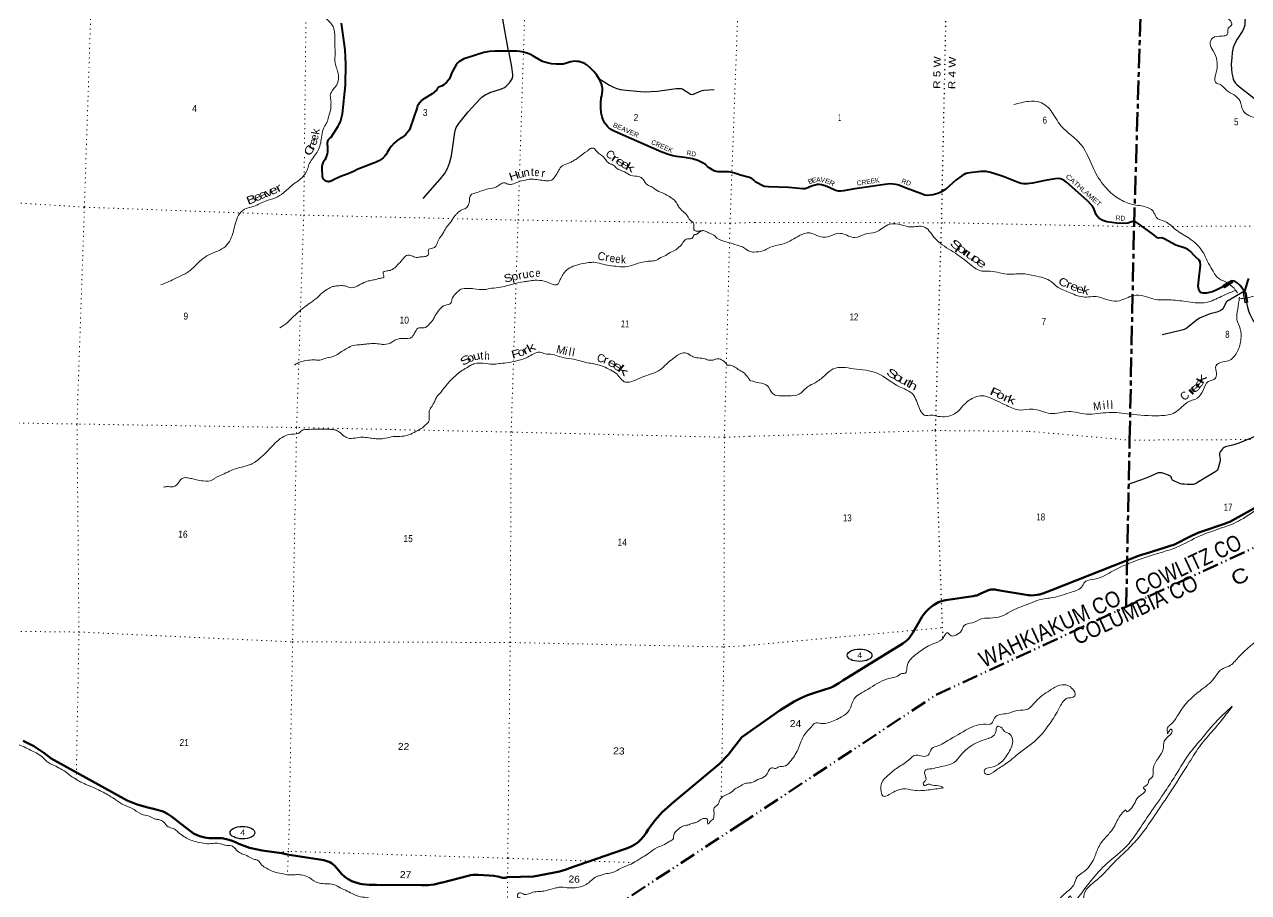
# Model space of a CAD drawing. Header units: feet. Extents: x -762378 to -505285, y -497909 to -353855.
# Drawn here: x -589411 to -558822, y -486255 to -464566 of the extents above; entities that cross this region are included whole.
import ezdxf
from ezdxf.enums import TextEntityAlignment as Align

# ---------------------------------------------------------------- set-up
doc = ezdxf.new("R2010")
doc.units = ezdxf.units.FT
doc.header["$LTSCALE"] = 80
for name, pattern in [('DASH_DOUBLE_DOT', [9.2, 5, -1.2, 0.3, -1.2, 0.3, -1.2]), ('DOTTED', [1.5, 0.3, -1.2]), ('LONG_DASH_SHORT_DASH', [9.9, 6, -1.2, 1.5, -1.2])]:
    doc.linetypes.add(name, pattern=pattern)
for name, color, linetype, lineweight in [('10', 7, 'DASH_DOUBLE_DOT', 70), ('11', 7, 'LONG_DASH_SHORT_DASH', 60), ('17', 7, 'Continuous', 25), ('23', 7, 'Continuous', 70), ('26', 7, 'Continuous', 40), ('29', 7, 'Continuous', 25), ('31', 7, 'Continuous', 13), ('39', 7, 'Continuous', 13), ('6', 7, 'DOTTED', 25), ('61', 7, 'Continuous', 13), ('7', 7, 'DOTTED', 13)]:
    doc.layers.add(name, color=color, linetype=linetype, lineweight=lineweight)
for name, color, linetype in [('12', 7, 'Continuous'), ('27', 7, 'Continuous'), ('41', 7, 'Continuous')]:
    doc.layers.add(name, color=color, linetype=linetype)

msp = doc.modelspace()

# ---------------------------------------------------------------- linework, layer by layer
at = {"layer": '10'}
for points in [[(-571535.19, -484556.49), (-566631.86, -481318.8), (-549753.71, -473499.5), (-539538.91, -474619.79)], [(-603363.01, -486919.89), (-587602.65, -489613.24), (-574853.15, -486732.1), (-571535.19, -484556.49)]]:
    msp.add_lwpolyline(points, dxfattribs=at)
at = {"layer": '11'}
msp.add_lwpolyline([(-561879.24, -479117.01), (-561794.04, -474951.11), (-561682.89, -469615.3), (-561520.36, -464316.73)], dxfattribs=at)
at = {"layer": '17'}
for centre, major_axis in [((-568541.84, -480326.79), (309.24, -1)), ((-583964.57, -484759.14), (-309.24, 1))]:
    msp.add_ellipse(centre, major_axis=major_axis, ratio=0.500121, dxfattribs=at)
at = {"layer": '23'}
for points in [[(-565165.55, -478685.81), (-565160.73, -478686.32), (-565084.33, -478696.83), (-564326.53, -478826.32), (-564302.35, -478828.51), (-564272.09, -478830.14), (-564170.86, -478826.32), (-564106.88, -478819.63), (-564063.9, -478811.03), (-564034.3, -478805.29), (-563994.19, -478793.83), (-563961.72, -478782.36), (-563750.08, -478697.22), (-561570.35, -477841.84), (-561498.28, -477817.68), (-561376.6, -477783.54), (-560934.52, -477645.95), (-560752.8, -477587.4), (-560711.35, -477574.96), (-560675.06, -477559.67), (-560250.36, -477342.53), (-560158.4, -477298.8), (-560064.81, -477262.48), (-559421.14, -477040.79), (-559339.97, -477011.16), (-559290.41, -476990.54), (-559156.53, -476916.94), (-558616.8, -476614.55)], [(-571481.13, -482373.19), (-570522.83, -481698.68), (-570179.69, -481478.99), (-569992.51, -481387.25), (-569845.29, -481326.79), (-569766.48, -481298.27), (-569669.46, -481262.09), (-569253.57, -481129.99), (-569182.68, -481100.58), (-569142.1, -481074.01), (-569062.88, -481025.4), (-568957.19, -480957.24), (-567464, -480031.4), (-567393.97, -479981.6), (-567351.95, -479949.11), (-567311.84, -479910.89), (-567282.23, -479872.36), (-567201.45, -479747.41), (-566978.91, -479360.09), (-566928.89, -479288.81), (-566882.05, -479233.46), (-566823.84, -479174.14), (-566765.47, -479123.32), (-566693.96, -479072.85), (-566613.74, -479023.16), (-566573.64, -479002.14), (-566515.82, -478979.75), (-566464.77, -478963.92), (-566394.86, -478950.09), (-565702.78, -478847.82), (-565667.35, -478842.56), (-565635.36, -478837.3), (-565609.58, -478829.66), (-565564.21, -478810.07), (-565508.82, -478787.14), (-565321.64, -478703.05), (-565287.74, -478692.05), (-565258.61, -478685.85), (-565223.76, -478681.54), (-565210.39, -478681.54), (-565197.02, -478682.5), (-565165.55, -478685.81)], [(-571481.13, -482373.19), (-571684.1, -482633.67), (-571826.89, -482814.41), (-572038.71, -483037.19), (-573246.07, -484041.91), (-573271.35, -484062.31), (-573476.61, -484248.78), (-573661.25, -484455.69), (-573823.25, -484680.77), (-573873.59, -484767.83), (-573933.46, -484850.22), (-574001.6, -484925.91), (-574077.29, -484994.05), (-574159.68, -485053.91), (-574247.88, -485104.83), (-574340.92, -485146.26), (-574437.78, -485177.73), (-575816.03, -485656.3), (-575871.81, -485678.37), (-576037.07, -485730.62), (-576206.88, -485765.31), (-576687.42, -485857.15), (-577342.01, -485874.67), (-577365.87, -485881.02), (-577397.54, -485886.38), (-577429.59, -485888.4), (-577461.68, -485887.05), (-577493.45, -485882.36), (-577524.56, -485874.38), (-577581.48, -485858.18), (-577688.82, -485836.8), (-577797.8, -485826.76), (-578070.24, -485815.33), (-578076.51, -485814.54), (-578138.35, -485810.41), (-578200.29, -485812.76), (-578261.64, -485821.57), (-578321.73, -485836.75), (-578967.21, -486001.22), (-579018.05, -486016.86), (-579172.79, -486052.87), (-579330.45, -486072.51), (-579489.3, -486075.56), (-580612.44, -486066.82), (-580619.37, -486067.15), (-580796.66, -486066), (-580972.85, -486046.32), (-581024.97, -486036.03), (-581127.61, -486007.26), (-581226.68, -485967.92), (-581321.1, -485918.44), (-581409.83, -485859.37), (-581491.89, -485791.34), (-581607.53, -485650.75), (-581621.88, -485631.76), (-581656.65, -485592.35), (-581695.36, -485556.8), (-581737.57, -485525.48), (-581782.83, -485498.75), (-581830.63, -485476.89), (-581880.45, -485460.16), (-581931.75, -485448.72), (-582847.65, -485302.53), (-582981.8, -485271.62), (-583174.72, -485245.02), (-583474.98, -485209.18), (-583785.04, -485139.54), (-584052.45, -485037.89), (-584138.94, -484994.43), (-584249.5, -484951.49), (-584363.93, -484920.33), (-584481, -484901.31), (-584599.42, -484894.63), (-584717.88, -484900.37), (-584805.38, -484896.32), (-584904.98, -484881.86), (-585002.53, -484857.06), (-585096.94, -484822.21), (-585187.2, -484777.68), (-585585.91, -484475.24), (-585638.67, -484426.98), (-585735.44, -484352.19), (-585839.51, -484287.92), (-585949.71, -484234.89), (-586064.86, -484193.67), (-586183.69, -484164.71), (-586332.01, -484133.83), (-586593.05, -484056.86), (-586844.62, -483953.03), (-588743.29, -482905.12)], [(-588743.29, -482905.12), (-588926.52, -482761.95), (-589175.99, -482602.1), (-589440.81, -482469.21)]]:
    msp.add_lwpolyline(points, dxfattribs=at)
at = {"layer": '26'}
for points in [[(-581948.11, -468018.67), (-581935.3, -467991.6), (-581919.72, -467966.01), (-581900.77, -467938.14), (-581875.99, -467893.87), (-581855.98, -467847.25), (-581840.95, -467798.79), (-581831.07, -467749.03), (-581826.45, -467698.51), (-581827.13, -467647.79), (-581833.11, -467597.41), (-581836.86, -467579.59), (-581839.12, -467558.9), (-581839.21, -467538.09), (-581837.12, -467517.38), (-581832.88, -467497.01), (-581826.53, -467477.19), (-581818.15, -467458.14), (-581807.82, -467440.07), (-581795.66, -467423.18), (-581781.8, -467407.65), (-581766.4, -467393.66), (-581749.61, -467381.36), (-581575.79, -467104.16), (-581547.13, -467057.7), (-581517.15, -466996.92), (-581493.69, -466933.34), (-581477.01, -466867.65), (-581467.28, -466800.59), (-581392.83, -466078.05), (-581383.31, -465556.14), (-581400.01, -465198.65), (-581485.24, -464530.22)], [(-571137.65, -468503.67), (-571175.07, -468462.77), (-571200.85, -468439.95), (-571228.86, -468419.94), (-571258.82, -468402.97), (-571290.38, -468389.23), (-571323.21, -468378.86), (-571549.95, -468320.79), (-571559.94, -468316.34), (-571641.67, -468285.55), (-571726.18, -468263.47), (-571812.52, -468250.35), (-571899.77, -468246.32), (-571986.96, -468251.44), (-572026.39, -468251.1), (-572076.11, -468246), (-572125.02, -468235.74), (-572172.59, -468220.41), (-572218.31, -468200.2), (-572261.65, -468175.32), (-572302.16, -468146.05), (-572339.39, -468112.7), (-572348.12, -468104.85), (-572395.77, -468067.16), (-572447.1, -468034.66), (-572587.21, -467965.53), (-572717.39, -467926.78), (-572914.89, -467886.41), (-573115.52, -467866.91), (-573210.59, -467847.82), (-573340.39, -467806.59), (-573482.92, -467755.77), (-574659.12, -467237.02), (-574705.15, -467215.57), (-574753.28, -467186.98), (-574798.16, -467153.52), (-574839.3, -467115.55), (-574876.24, -467073.49), (-574908.58, -467027.8), (-574935.97, -466978.98), (-574958.11, -466927.56), (-574974.75, -466874.11), (-574996.03, -466770.06), (-575009.04, -466646.2), (-575009.04, -466521.66), (-574996.02, -466397.81), (-574981.93, -466346.75), (-574971.58, -466286.87), (-574967.54, -466226.23), (-574969.86, -466165.51), (-574978.52, -466105.36), (-574993.42, -466046.45), (-575014.39, -465989.42), (-575041.82, -465937.44), (-575106.18, -465835.6), (-575180.83, -465741.04), (-575264.96, -465654.8), (-575357.64, -465577.83), (-575368.04, -465570.55), (-575411.88, -465543.94), (-575458.27, -465522.06), (-575506.69, -465505.15), (-575556.61, -465493.4), (-575607.48, -465486.93), (-575658.76, -465485.81), (-575709.86, -465490.05), (-575760.25, -465499.62), (-575952.7, -465555.23), (-576011.15, -465559.74), (-576126.08, -465559.5), (-576240.37, -465547.25), (-576352.74, -465523.13), (-576461.98, -465487.39), (-576668.8, -465373.78), (-576707.05, -465349.48), (-576781.49, -465310.21), (-576859.63, -465278.94), (-576940.61, -465256.01), (-577023.55, -465241.66), (-577107.53, -465236.07), (-577652.96, -465229.25), (-577655.16, -465229.32), (-577793.14, -465241.43), (-577929.1, -465267.9), (-578375.13, -465407.14), (-578385.76, -465410.19), (-578431.47, -465426.55), (-578475.22, -465447.6), (-578516.53, -465473.11), (-578554.95, -465502.79), (-578590.05, -465536.33)], [(-578590.05, -465536.33), (-578621.46, -465573.36), (-578730.33, -465768.45), (-578793.63, -465920.93), (-578802.8, -465936.3), (-578830.19, -465975.5), (-578861.53, -466011.62), (-578896.48, -466044.27), (-578934.64, -466073.09), (-578975.61, -466097.75), (-578993.93, -466106.32), (-579018.87, -466117.98), (-579043.93, -466125.84), (-579051.54, -466129.29), (-579062.32, -466135.61), (-579072.37, -466143.02), (-579081.6, -466151.45), (-579089.9, -466160.79), (-579097.17, -466170.95), (-579103.34, -466181.81), (-579108.35, -466193.26), (-579112.13, -466205.17), (-579221.5, -466295.8), (-579416.18, -466417.61), (-579420.18, -466419.79), (-579455.21, -466441.63), (-579487.76, -466467.02), (-579517.48, -466495.66), (-579544.04, -466527.26), (-579567.16, -466561.46), (-579586.57, -466597.89), (-579602.07, -466636.15), (-579780.59, -467172.3), (-579792.83, -467196.56), (-579820.4, -467241.92), (-579852.56, -467284.14), (-579888.96, -467322.78), (-579929.2, -467357.39), (-579972.83, -467387.61), (-580019.39, -467413.11), (-580021.92, -467414.25), (-580048.07, -467427.9), (-580072.66, -467444.21), (-580095.4, -467463.01), (-580116.06, -467484.08), (-580173.91, -467534.94), (-580239.1, -467604.25), (-580296.7, -467680), (-580346.06, -467761.35), (-580346.66, -467762.47), (-580375.89, -467810.36), (-580409.95, -467854.94), (-580448.49, -467895.71), (-580491.09, -467932.23), (-580537.26, -467964.1), (-580586.51, -467990.97), (-580638.31, -468012.54), (-580692.07, -468028.58), (-581100.57, -468185.18), (-581175.66, -468231.62), (-581260.58, -468272.92), (-581349.35, -468305.12), (-581530.84, -468370.79), (-581705.48, -468455.5), (-581729.99, -468468.71), (-581742.07, -468475.95), (-581756.31, -468482.68), (-581771.17, -468487.88), (-581786.5, -468491.5), (-581802.12, -468493.5), (-581817.87, -468493.85), (-581833.56, -468492.55), (-581849.03, -468489.62), (-581864.12, -468485.09), (-581878.65, -468479.01), (-581892.46, -468471.45), (-581905.4, -468462.48), (-581917.34, -468452.2), (-581928.14, -468440.74), (-581937.68, -468428.21), (-581945.85, -468414.75), (-581952.58, -468400.51), (-581957.78, -468385.64), (-581961.4, -468370.32), (-581968.21, -468155.16), (-581969.44, -468135.75), (-581968.75, -468105.81), (-581964.93, -468076.09), (-581958.02, -468046.94), (-581948.11, -468018.67)], [(-558921.94, -471233.97), (-559034.37, -471086.47), (-559105.09, -471019.41), (-559182.09, -470972.89), (-559226.37, -470979.76), (-559414.92, -471095.39), (-559598.14, -471187.98), (-559726.56, -471242.53), (-559794.89, -471264.26), (-559884.28, -471280.86), (-559956.3, -471276.62), (-560022.79, -471260.94), (-560057.46, -471220.15), (-560083.23, -471108.02), (-560066.09, -470949.45), (-560021.41, -470577.47), (-560032.15, -470499.4), (-560058.42, -470457.05), (-560153.22, -470365.04), (-560288.71, -470220.65), (-560336.17, -470186.47), (-560405.44, -470154.91), (-560635.06, -470083.24), (-560932.8, -469920.79), (-560985.39, -469895.63), (-561066.25, -469907.41), (-561097.8, -469896.2), (-561220.88, -469794.83), (-561577.74, -469540.24), (-561658.43, -469490.23), (-561712.89, -469488.53), (-561837.97, -469530.67), (-561885.27, -469535.03), (-562116.05, -469529.05), (-562359.5, -469498.81), (-562464.56, -469464.66), (-562553.54, -469412.36), (-562628.13, -469321.67), (-562687.11, -469162.16), (-562721.43, -469106.67), (-562855.6, -468961.38), (-563372.75, -468502.63), (-563439.64, -468455.72), (-563522.43, -468423.17), (-563575.38, -468417.92), (-563652.7, -468424.8), (-563905.35, -468463.54), (-564221.47, -468528.63), (-564293.71, -468542.23), (-564345.37, -468548.54), (-564387.14, -468550.21), (-564440.01, -468547.78), (-564507.1, -468536.69), (-564575.2, -468515.82), (-564956.83, -468367.94), (-565210.32, -468277.92), (-565305.12, -468251.77), (-565382.87, -468238.25), (-565452.07, -468235.73), (-565509.44, -468238.72), (-565784.47, -468272.51), (-565841.99, -468281.22), (-565885.38, -468292.84), (-565931.67, -468311.93), (-565989.94, -468344.87), (-566128.19, -468445.54), (-566388.86, -468682.84), (-566510.95, -468755.45), (-566590.08, -468788.94), (-566701.35, -468820.61), (-566781.39, -468833.1), (-566856.8, -468836.34), (-566913, -468827.44), (-566992.95, -468799.01), (-567375.36, -468652.26), (-567559.15, -468584.72), (-567631.91, -468565.25), (-567701.39, -468553.97), (-567784.65, -468550.83), (-567908.34, -468561.03), (-568657.42, -468674.77), (-568942.33, -468721.62), (-569011.85, -468730.23), (-569065.3, -468731.49), (-569114.61, -468725.11), (-569160.91, -468708.77), (-569286, -468643.3), (-569404.23, -468598.6), (-569493.62, -468572.07), (-569551.17, -468565.36), (-569595.03, -468568.19), (-569654.85, -468580.8), (-569745.41, -468607.21), (-569876.26, -468665.16), (-569911.74, -468675.16), (-569957.78, -468675.89), (-570313.95, -468643.14), (-570819.03, -468624.66), (-570910.09, -468615.8), (-570940.96, -468604.06), (-571137.65, -468503.67)], [(-558819.16, -470916.15), (-558844, -470976.67), (-558921.94, -471233.97)]]:
    msp.add_lwpolyline(points, dxfattribs=at)
at = {"layer": '29'}
for points in [[(-577317.43, -465236.02), (-577453.66, -464435.27), (-577538.81, -464298.97), (-577658.02, -464188.23)], [(-558905.23, -464319.1), (-558918.4, -464573.87), (-558928.28, -464636.46), (-558962.31, -464714.43), (-559107.19, -464934.06), (-559165.36, -465038.37), (-559203.78, -465144.9), (-559233.41, -465266.78), (-559243.3, -465395.27), (-559253.17, -465561.09), (-559247.69, -465685.18), (-559235.61, -465780.71), (-559216.94, -465880.65), (-559202.59, -465938.31), (-559181.82, -465981.68), (-559149.89, -466032.76), (-559115.96, -466065.14), (-559050.12, -466124.44), (-558672.53, -466414.34)], [(-579451.87, -468911.1), (-579020.38, -468430.51), (-578913.94, -468300.6), (-578841.57, -468166.43), (-578786.22, -468028), (-578739.39, -467851.24), (-578654.24, -467263.45), (-578639.33, -467185.73), (-578624.44, -467142.07), (-578560.58, -467041.97), (-578322.17, -466752.34), (-578024.15, -466420.11), (-577979.44, -466378.59), (-577896.42, -466326.41), (-577811.28, -466283.81), (-577779.34, -466267.85), (-577487.72, -466173.07), (-577415.34, -466137.94), (-577372.76, -466104.92), (-577291.88, -466019.73), (-577228.01, -465919.64), (-577208.86, -465868.53), (-577206.73, -465823.8), (-577232.28, -465627.88), (-577308.91, -465236.02)], [(-575057.59, -465912.49), (-574790.66, -466083.62), (-574694.87, -466131.54), (-574607.6, -466168.81), (-574522.45, -466186.92), (-574377.7, -466207.14), (-574013.69, -466240.16), (-573913.64, -466245.48), (-573594.34, -466228.44), (-573126.03, -466164.55), (-573034.5, -466162.43), (-573002.56, -466166.68), (-572968.51, -466177.33), (-572930.19, -466196.5), (-572870.59, -466236.96), (-572768.41, -466305.11), (-572753.51, -466309.37), (-572721.58, -466311.5), (-572693.9, -466305.11), (-572674.75, -466296.59), (-572559.8, -466245.48), (-572478.91, -466215.67), (-572436.33, -466207.14), (-572172.37, -466194.37)], [(-558922.8, -471233), (-559361.56, -471491.38), (-559379.13, -471506.76), (-559401.08, -471544.09), (-559458.15, -471658.3), (-559482.31, -471686.86), (-559528.4, -471719.8), (-559616.22, -471754.94), (-559743.54, -471785.69), (-559807.21, -471807.66), (-560046.49, -471904.29), (-560073.93, -471918.57), (-560134.3, -471961.39), (-560353.83, -472145.89), (-560392.25, -472168.95), (-560459.21, -472194.2), (-560590.92, -472229.35), (-560981.68, -472321.59)], [(-558922.8, -471233), (-558873.66, -471524.88), (-558843.47, -471660.5), (-558823.16, -471723.65), (-558786.4, -471805.46), (-558713.95, -471952.61), (-558671.69, -472009.17), (-558619.55, -472062.43), (-558555.34, -472101.41), (-558501.01, -472126.12), (-558425.82, -472149.73), (-558349.53, -472159.06), (-558123.42, -472172.24), (-557723.88, -472172.24), (-557632.22, -472179.38), (-557559.23, -472192.01), (-557527.39, -472202.99), (-557491.72, -472218.92), (-557434.1, -472253.51), (-557328.72, -472350.14), (-557287.56, -472396.82), (-557273.84, -472422.62), (-557264.51, -472457.22), (-557267.26, -472532.44)], [(-557143.77, -473028.26), (-557347.94, -473279.74), (-557510.39, -473521.34), (-557606.98, -473688.26), (-557628.93, -473754.15), (-557655.28, -473929.85), (-557673.93, -474001.23), (-557694.79, -474044.06), (-557733.2, -474100.07), (-557804.56, -474175.84), (-558168.97, -474492.11), (-558318.25, -474641.46), (-558359.96, -474676.6), (-558432.4, -474724.92), (-558629.98, -474834.74), (-558739.74, -474891.84), (-558981.23, -474997.27), (-559087.69, -475035.69), (-559187.59, -475067.55), (-559398.33, -475120.26)], [(-559398.33, -475120.26), (-559427.96, -475132.33), (-559453.21, -475148.81), (-559473.52, -475168.03), (-559501.51, -475205.91), (-559524.01, -475232.82), (-559535.53, -475255.33), (-559545.41, -475293.76), (-559546.51, -475343.18), (-559532.24, -475412.36), (-559530.59, -475435.98), (-559532.24, -475469.48), (-559549.8, -475526.57), (-559584.93, -475653.96), (-559592.61, -475673.73), (-559607.97, -475698.98), (-559617.85, -475712.17), (-559642, -475733.03), (-560098.62, -476014.15), (-560149.66, -476043.27), (-560177.11, -476053.16), (-560204, -476058.08), (-560245.16, -476060.84), (-560357.67, -476058.08), (-560432.31, -476055.91), (-560483.9, -476050.42), (-560524.51, -476040.51), (-560669.4, -475979.01), (-560705.62, -475960.37), (-560720.99, -475949.39), (-560730.87, -475939.48), (-560739.65, -475923.03), (-560752.82, -475864.81), (-560769.28, -475850.55), (-560823.07, -475829.66), (-560961.92, -475780.82), (-560994.3, -475772.56), (-561035.47, -475768.74), (-561082.11, -475772.56), (-561106.81, -475778.62), (-561156.75, -475798.92), (-561319.2, -475873.59), (-561412.51, -475914.23), (-561494.83, -475943.87), (-561788.99, -476040.51)]]:
    msp.add_lwpolyline(points, dxfattribs=at)
at = {"layer": '31'}
for p, q in [((-558879.02, -471258.7), (-558837.52, -471505.23)), ((-558837.52, -471505.23), (-558911.48, -471517.68))]:
    msp.add_line(p, q, dxfattribs=at)
msp.add_lwpolyline([(-558911.48, -471517.68), (-558952.98, -471271.15), (-558879.02, -471258.7)], dxfattribs=at)
msp.add_lwpolyline([(-558885.57, -471267.91), (-558943.76, -471277.7), (-558904.92, -471508.46), (-558846.73, -471498.67)], close=True, dxfattribs=at)
at = {"layer": '39'}
msp.add_line((-559140.11, -471211.37), (-559098.28, -471273.14), dxfattribs=at)
for points in [[(-560495.69, -462850.98), (-560449.07, -462933.99), (-560367.89, -462985.91), (-560257.74, -462994.22), (-560204.07, -463115.92), (-560234.2, -463215.79), (-560128.39, -463338.56), (-560074.65, -463554.72), (-559955.52, -463810.42), (-559751.62, -464138.22), (-559628.76, -464309.58), (-559477.57, -464370.99), (-559265.22, -464481.9), (-559242.93, -464568.78), (-559327.07, -464661.5), (-559352.28, -464815.74), (-559483.47, -464855.23), (-559719.15, -464904.63), (-559784.43, -465056.03), (-559705.64, -465224.47), (-559612.37, -465469.59), (-559617.22, -465706.65), (-559661.59, -465914.75), (-559647.36, -466003.48), (-559510.46, -466076.65), (-559376.71, -466206.03), (-559180.6, -466326.66), (-559033.4, -466484.45), (-558957.97, -466719.15), (-558818, -466838.61), (-558342.8, -466944.9), (-557942.11, -467065.73), (-557655.59, -467375.13), (-557543.26, -467532.87), (-557283.46, -467519.48), (-557097.55, -467647.93), (-557034.27, -467888.41), (-556925.16, -468143.9), (-556885.16, -468345.71), (-557042.91, -468507.26), (-557222.27, -468646.25), (-557245.56, -468804.55), (-557134.25, -469050.03), (-557168.51, -469254.33), (-557169.55, -469403.04), (-557043.45, -469514.17), (-556944.49, -469677), (-556716.53, -470005.29), (-556581.51, -470072.4), (-556405.93, -470118.23), (-556359.13, -470183.51), (-556478.46, -470329.77), (-556524.99, -470447.39), (-556415.84, -470602.39), (-556445.02, -470793.54), (-556154.9, -470985.63), (-555824.71, -471121.08), (-555515.06, -471181.74), (-555309.38, -471324.67), (-554994.57, -471427.64), (-554724.69, -471569.89), (-554477, -471816.18), (-554226.8, -471939.93), (-553902.1, -472049.14), (-553688.92, -472119.86), (-553674.21, -472282.96), (-553680.66, -472598.37), (-553581.37, -472745.13), (-553333.82, -472802.5), (-552971.79, -472852.19), (-552843.35, -472848.81), (-552833.9, -472847.62)], [(-582188.97, -463256.51), (-582163.99, -463297.54), (-582111.53, -463407.82), (-582077.44, -463527.51), (-582017.7, -463660.14), (-581984.08, -463793.87), (-581955.53, -463899.31), (-581936.27, -464042.59), (-581921.36, -464195.76), (-581928.47, -464287.91), (-581914.26, -464342.63), (-581855.04, -464431.05), (-581756.15, -464532.9), (-581685.86, -464649.82), (-581655.21, -464871.83), (-581655.65, -465004.39), (-581652.29, -465143.1), (-581648.61, -465332.04), (-581654.53, -465448.33), (-581631.4, -465595.76), (-581589.43, -465719.74), (-581560.55, -465875.41), (-581609.38, -466074.58), (-581701.86, -466199.93), (-581767.96, -466316.15), (-581756.32, -466447.12), (-581752.89, -466583.82), (-581776.72, -466755.74), (-581805.67, -466841.11), (-581842.45, -466980.44), (-581908.69, -467100.68), (-581973.2, -467289.26), (-582001.86, -467485.12), (-582043.46, -467648.39), (-582221.35, -467927.46), (-582304.29, -468067.2), (-582347.02, -468204.32), (-582541.87, -468450.66), (-582710.43, -468571.37), (-582939.93, -468774.34), (-583140.62, -468895.95), (-583386.18, -468979.85), (-583563.35, -469058.08), (-583728.08, -469124.69), (-583914.66, -469184.52), (-584060.12, -469334.15), (-584189.9, -469733.4), (-584387.13, -470110.22), (-584803.52, -470322.79), (-584988.32, -470448.96), (-585176.87, -470627.23), (-585399.28, -470798.31), (-585611.18, -470895.42), (-585804.99, -470991.16), (-586000.32, -471072.78)], [(-564687.34, -466564.63), (-564316.7, -466487.87), (-564038.22, -466503.67), (-563734.47, -466755.15), (-563473.58, -467140.39), (-563284.43, -467307.1), (-562995.26, -467584.4), (-562696.28, -468167.39), (-562410.64, -468617.46), (-562093.47, -468899.36), (-561771.59, -469048.71), (-561406, -469120.57), (-561205.68, -469231.23), (-561128.53, -469381.55), (-560914.09, -469488.48), (-560635.5, -469695.22), (-560306.87, -469907.01), (-559960.95, -470253.82), (-559818.42, -470542.16), (-559707.96, -470731.35), (-559625.3, -470861.8), (-559380.15, -471007.9), (-559332.84, -471037.02), (-559185.16, -471158.19), (-559140.11, -471211.37)], [(-583033.22, -472145.61), (-582848.56, -472023.45), (-582711.59, -471887.58), (-582585.24, -471769.43), (-582436.51, -471642), (-582278.24, -471528.97), (-582181.57, -471458), (-582082.69, -471381.07), (-581985.14, -471284.02), (-581839.23, -471180.6), (-581716.7, -471116.55), (-581613.84, -471100.02), (-581475.1, -471090.76), (-581399.16, -471099.41), (-581280.08, -471137.68), (-581199.93, -471140.45), (-581059.57, -471083.04), (-580965.65, -471034.07), (-580825.23, -470974.65), (-580687.96, -470949.27), (-580582.68, -470920.77), (-580493.77, -470901.75), (-580432.85, -470879.76), (-580439.04, -470825.31), (-580444.56, -470750.8), (-580385.57, -470726.73), (-580276.69, -470710.41), (-580160.18, -470646.15), (-580062.63, -470549.09), (-579991.81, -470471.2), (-579937.35, -470402.78), (-579836.67, -470331.94), (-579740.82, -470345.3), (-579621.81, -470385.58), (-579512.99, -470371.26), (-579384.21, -470359.65), (-579312.19, -470305.9), (-579318.5, -470195.21), (-579218.9, -470156.47), (-579130.85, -470103.28), (-579074.23, -469970.66), (-579035.93, -469905.7), (-578934.22, -469744.51), (-578866.19, -469630.36), (-578763.89, -469511.38), (-578704.54, -469417.02), (-578635.18, -469323), (-578579.05, -469264.69), (-578468.28, -469192.19), (-578358.12, -469137.75), (-578304.66, -469039.17), (-578287.93, -468959.4), (-578276.41, -468855.35), (-578157.49, -468779.12), (-577987.15, -468724.76), (-577824.82, -468670.12), (-577630.97, -468632.63), (-577524.14, -468557.99), (-577428.62, -468521.13), (-577335.38, -468552.47), (-577227.25, -468558.22), (-577066.65, -468495.49), (-576894.78, -468455.23), (-576771.54, -468429.37), (-576609.43, -468441), (-576431.7, -468465.23), (-576341.66, -468472.36), (-576214.08, -468436.6), (-576140.77, -468344.74), (-576077.15, -468242.49), (-576057.9, -468207), (-575978.12, -468101.29), (-575813.38, -468034.68), (-575729.67, -467991.38), (-575635.54, -467936.39), (-575536.8, -467863.48), (-575466.85, -467811.66), (-575419.48, -467775.14), (-575358.08, -467739.1), (-575333.29, -467717.86), (-575248.98, -467656.5), (-575165.09, -467667.44), (-575132.51, -467712.76), (-575013.65, -467817.3), (-574885.52, -467944.26), (-574800.32, -468035.59), (-574711.16, -468068.8), (-574615.81, -468156.46), (-574414.32, -468249.81), (-574254.78, -468337.68), (-574055.14, -468366.68), (-573949.09, -468434.63), (-573841.47, -468574.94), (-573754.45, -468612.1), (-573640.79, -468692.36), (-573469.02, -468774.63), (-573326.98, -468845.83)], [(-573326.98, -468845.83), (-573248.51, -468898.76), (-573148.81, -468976.53), (-573084.06, -469079.2), (-573020.97, -469171.77), (-572890.56, -469290.78), (-572758.1, -469468.1), (-572690.12, -469534.73), (-572686.88, -469617.2), (-572669.94, -469710.18), (-572562.14, -469725.96), (-572427.55, -469720.57), (-572318.82, -469768.53), (-572182.59, -469833.5), (-572108.67, -469902.34), (-571847.27, -470003.78), (-571601.03, -470078.59), (-571499.84, -470112.22), (-571391.59, -470174.21), (-571243.67, -470249.63), (-571181.21, -470253.54)], [(-571181.57, -470253.59), (-570962.01, -470221.53), (-570771.62, -470131), (-570424.75, -470039.69), (-570045.64, -469842.52), (-569787.49, -469773.49), (-569568.46, -469852.37), (-569334.22, -469873.29), (-569134.04, -469795.02), (-568981.5, -469790.13), (-568656.63, -469891.31), (-568410.18, -469805.95), (-568148.39, -469755.09), (-567785.31, -469557.58), (-567498.73, -469569.53), (-567253.15, -469624.85), (-566938.13, -469619.3), (-566678.82, -469885.93), (-566254.29, -470214.27), (-565833.2, -470514.39), (-565488.53, -470726.51), (-565282.06, -470732.79), (-565048.14, -470769.77), (-564862.3, -470803.76), (-564499.04, -470793.18), (-564165.16, -470846.3), (-563747, -470995.62), (-563615.01, -471112.91), (-563322.99, -471251.59), (-562962.44, -471373.6), (-562583.26, -471369.37), (-562302.25, -471457.58), (-562049.75, -471468.82), (-561696.05, -471337.45), (-561427.56, -471351.04), (-561214.38, -471421.77), (-560747.6, -471449.5), (-560333.36, -471496.24), (-559874.32, -471509.74), (-559504.25, -471362.63), (-559287.62, -471264.6), (-559140.11, -471211.37)], [(-582667.29, -473076.22), (-582573.23, -473023.23), (-582312.11, -472953.93), (-582145.39, -472947.64), (-582027.16, -472951.73), (-581903.38, -472909.82), (-581709.26, -472864.31), (-581593.02, -472808.07), (-581453.6, -472718.49), (-581343.1, -472654.02), (-581190.38, -472587), (-581011.17, -472567.08), (-580926.54, -472555.95), (-580821.87, -472545.51), (-580681.06, -472534.32), (-580517.22, -472554.05), (-580421.11, -472559.38), (-580228.79, -472507.78), (-580126.24, -472441.03), (-579942.75, -472413.23), (-579733.07, -472382.32), (-579682.42, -472307.75), (-579625.08, -472213.32), (-579574.9, -472152.79), (-579538.49, -472144), (-579422.27, -472148.02), (-579294.8, -472056.02), (-579192.09, -471925), (-579145.04, -471838.24), (-579071.13, -471728.32), (-578971.17, -471619.29), (-578822.8, -471562.16), (-578763.82, -471538.09), (-578739.89, -471482.67), (-578714.81, -471393.15), (-578595.8, -471254.66), (-578503.07, -471181.54), (-578333.94, -471163.29), (-578181.65, -471168.56), (-577915.49, -471187.81), (-577794.38, -471165.89), (-577562.8, -471139.75), (-577372.76, -471096.11), (-577229.07, -471058.9), (-576934.02, -470994.79), (-576813.05, -470976.88), (-576651.94, -470958.35), (-576427.92, -470978.16), (-576308.9, -471018.43), (-576190.09, -471064.72), (-576099.79, -471063.83), (-576025.47, -470941.87), (-575959.24, -470821.63), (-575864.95, -470702.37), (-575699.27, -470607.67), (-575436.01, -470534.42), (-575272.76, -470511.95), (-575150.33, -470510.16), (-574949.29, -470557.29), (-574739.84, -470592.66), (-574524.11, -470620.21), (-574272.55, -470596.78), (-574142.69, -470553.06), (-573851.51, -470484.8), (-573738.9, -470476.64), (-573615.79, -470454.79), (-573548.18, -470412.94), (-573381.1, -470336.37), (-573313.29, -470288.5), (-573166.18, -470209.23), (-573055.28, -470132.72), (-572954.98, -470013.66), (-572874, -469932.1), (-572805.4, -469920.41), (-572733.06, -469916.89), (-572701.45, -469871.79), (-572679.73, -469822.32), (-572627.16, -469810.08), (-572557.41, -469764.29), (-572479.65, -469718.77), (-572449.97, -469715.77)], [(-559050.41, -471419.64), (-558886.52, -471401.28), (-558552.22, -471299.89), (-558283.18, -471188.88), (-558217.18, -471198.28), (-558204.67, -471272.9), (-558196.13, -471345.43), (-558136.31, -471362.75), (-557976.48, -471295.7), (-557610.82, -471070.12), (-557440.48, -470979.17), (-557304.3, -470990.03), (-557136.71, -471033.68), (-556903.69, -471016.39), (-556641.61, -470951.46), (-556465.08, -470852.6), (-556419.55, -470820.85)], [(-559049.69, -471378.63), (-559058.95, -471460.26), (-559105.05, -471752.74), (-559110.88, -471939.53), (-559031.36, -472170.3), (-559010.59, -472429.99), (-559094.95, -472729.73), (-559290.06, -472952.81), (-559467.4, -472993.36), (-559636.07, -473100.42), (-559625.73, -473281.51), (-559652.51, -473413.61), (-559828.54, -473488.36), (-559957.45, -473710.79), (-560107.79, -473902.64), (-560348.6, -474006.2), (-560542.52, -474171.02), (-560703.25, -474282.26), (-561051.46, -474341.39), (-561788.78, -474302.04), (-562315.47, -474261.02), (-562873.91, -474301.74), (-563321.9, -474238.22), (-563776.17, -474285.11), (-564215.24, -474177.56), (-564522.57, -474199.35), (-564865.33, -474089.77), (-565324.32, -473877.29), (-565427.96, -473845), (-565616.87, -473863.21), (-565899.18, -474034.24), (-566173.34, -474297.9), (-566579.74, -474357.84), (-566839.97, -474332.36), (-566862.15, -474337.94), (-567062.21, -474116.74), (-567243.73, -473773.33), (-567541.47, -473620.46), (-568106.1, -473277.18), (-568695.58, -473168.53), (-569201.11, -473172.16), (-569394.71, -473320.91), (-569625, -473499.04), (-569870.64, -473642.7), (-570050.44, -473803.79), (-570334.09, -473844.16), (-570727.78, -473773.72), (-570842.5, -473596.49), (-571053.54, -473519.78), (-571260.35, -473467.38)], [(-585937.45, -476124.65), (-585810.68, -476112.97), (-585694.59, -476121), (-585545.93, -475995.58), (-585472.83, -475909.73), (-585357.81, -475889.61), (-585234.25, -475913.97), (-585110.82, -475942.35), (-584943.31, -475972.25), (-584711.73, -475946.11), (-584654.07, -475901.91), (-584419.65, -475791.51), (-584246.36, -475709.13), (-584029.33, -475638.3), (-583824.78, -475581.1), (-583694.59, -475527.35), (-583561.03, -475433.55), (-583395.54, -475284.61), (-583252.01, -475132.91), (-583104.62, -474985.35), (-582927.77, -474856.89), (-582737.39, -474803.22), (-582529.25, -474758.2), (-582491.9, -474721.33), (-582297.98, -474681.84), (-582058.99, -474674.04), (-581836.57, -474681.73), (-581694.3, -474686.66), (-581594.99, -474716.2), (-581481.4, -474798.47), (-581360.06, -474889.04), (-581012.73, -474880.97), (-580686.72, -474910.33), (-580556.68, -474920.86), (-580387.68, -474906.62), (-580195.64, -474863.05), (-579976.75, -474856.56), (-579758.18, -474799.84), (-579584.69, -474711.44), (-579467.98, -474641.16), (-579366.62, -474550.26), (-579304.35, -474488.14), (-579297.91, -474416.05), (-579295.08, -474331.79), (-579295.85, -474235.35), (-579246.19, -474130.61), (-579208.09, -474071.67), (-579160.77, -473976.89), (-579113.45, -473882.11), (-579081.71, -473833), (-579050.71, -473805.95), (-578975.27, -473710.14), (-578916.73, -473639.85), (-578824.65, -473526.54), (-578722.76, -473419.59), (-578588.26, -473297.7), (-578522.25, -473243.74), (-578434.13, -473188.54), (-578286.62, -473097.23), (-578184.68, -473048.53), (-577879.42, -473039.01), (-577669.23, -473052.3), (-577512.19, -473035.64), (-577312.8, -473012.41), (-577084.42, -472962.06), (-576832.78, -472876.37), (-576681.53, -472793.22), (-576535.84, -472756.08), (-576402.73, -472794.83), (-576212.71, -472811.45), (-576040, -472865.63), (-575814.85, -472911.59), (-575567.66, -472958.3), (-575384.86, -473010.83), (-575215.28, -473038.79), (-574948.8, -473108.27), (-574763.27, -473199.05), (-574612.15, -473298.68), (-574390.33, -473503.2), (-574287.93, -473500.72), (-574095.01, -473431.07), (-573909.7, -473349.1), (-573719.11, -473289.41), (-573521.17, -473189.8), (-573326.68, -473013.75), (-573170, -472888.61), (-573012.14, -472787.61), (-572867.26, -472774.55), (-572729.55, -472855.64), (-572610.4, -472891.9), (-572440.62, -472913.84), (-572317.47, -472950.24), (-572203.11, -472950.18), (-572132.04, -472924.52), (-572019.82, -472928.4), (-571910.11, -473006.52), (-571850.22, -473074.88)], [(-571511.78, -483586.02), (-571372.46, -483522.14), (-571249.96, -483514.62), (-571085.83, -483433.59), (-570899.57, -483349.01), (-570816.66, -483218.07), (-570736.82, -483139.33), (-570636.82, -483153.45), (-570559.77, -483112.84), (-570439.19, -483101.26), (-570284.51, -482991.91), (-570085.71, -482686.5), (-569980.12, -482427.4), (-569872.25, -482252.77), (-569743.02, -482112.74), (-569650.87, -482020.18), (-569508.68, -482031.15), (-569317.72, -482010.98), (-568993.81, -481864.93), (-568804.06, -481708.06), (-568675.72, -481415.26), (-568546.98, -481299.34), (-568337.93, -481179.05), (-567845.22, -480919.91), (-567560.51, -480827.31), (-567489.39, -480782.56), (-567394.92, -480772.45), (-567362.33, -480650.52), (-567302.58, -480474.89), (-567067.41, -480254.65), (-566730.32, -480052.59), (-566483.13, -479931.08), (-566408.69, -479822.07), (-566361.38, -479764.77), (-566254.64, -479841.33), (-566135.89, -479821.68), (-565993.25, -479712.07), (-565938.61, -479590.6), (-565722.44, -479514.68), (-565491.74, -479414.93), (-565208.51, -479394.65), (-564932.27, -479323.99), (-564719.29, -479207.79), (-564286.41, -479029.82), (-564051.95, -478942.21), (-563713.8, -478884.88), (-563245.66, -478747.84), (-562969.7, -478592.75), (-562919.81, -478507.36), (-562844.6, -478458.67), (-562629.09, -478414.88), (-562201.82, -478216.7), (-561800.85, -478030.02), (-560998.98, -477757.17), (-560617.25, -477628.39), (-560031.74, -477343.03), (-559494.19, -477147.12), (-559018.72, -476945.91), (-558480.22, -476605.31), (-558247.31, -476495.56), (-557917.14, -476337.58), (-557485.15, -476006.84), (-556870.42, -475665.81), (-556075.25, -475328.5), (-555576.4, -475063.46), (-555143.23, -474772.94), (-554676.3, -474499.2), (-553957.21, -474351.26), (-553295.92, -474087.56), (-552740.37, -473894.04), (-552345.14, -473693.18), (-552194.68, -473593.79), (-552175.15, -473521.84), (-552176.61, -473397.2), (-552157.99, -473270.96), (-552138.17, -473184.95), (-552108.27, -473292.09), (-552076.94, -473427.39), (-552046.75, -473520.47), (-551972.65, -473526.02), (-551717.81, -473422.75), (-551395.58, -473260.58), (-551257.14, -473160.94), (-551054.32, -473149.05), (-550649.24, -473153.4), (-550465.39, -473088.86), (-550279.21, -473008.3), (-550105.6, -473052.08), (-549996.06, -472992.04), (-550013.15, -472846.98), (-550052.6, -472707.79)], [(-571850.22, -473074.88), (-571752.3, -473086.3), (-571627.95, -473146.84), (-571517.96, -473216.93), (-571421.67, -473276.51), (-571383.28, -473328.05), (-571342.48, -473367.63), (-571285.06, -473449.96), (-571260.35, -473467.38)], [(-552807.7, -476009), (-553314.72, -476183.43), (-553806.32, -476388.32), (-554360.65, -476718.54), (-554728.16, -477034.54), (-554791.76, -477202.05), (-554839.14, -477263.37), (-554944.54, -477218.99), (-555087.34, -477238.15), (-555284.17, -477348.64), (-555532.21, -477413.86), (-555851.98, -477455.49), (-556013.04, -477582.81), (-556139.12, -477666.62), (-556211.8, -477787.72), (-556387.87, -477864.48), (-556603.19, -478095.18), (-556956.38, -478397.4), (-557365.71, -478796.94), (-557537.08, -478938.11), (-557663.89, -479058.09), (-557800.77, -479179.87), (-557885.23, -479288.66), (-558016.5, -479332.18), (-558115, -479440.68), (-558449.77, -479823.68), (-559079, -480383.48), (-559308.04, -480597.82), (-559500.27, -480680.27), (-559677.22, -480897.7), (-560034.66, -481211.89), (-560567.94, -481787.74), (-560714.89, -482009.81), (-560802.71, -482086.38), (-560854.27, -482155.66), (-560850.22, -482252.21), (-560850.92, -482286.36), (-560801.28, -482213.02), (-560752.3, -482171.83), (-560733.44, -482230.5), (-560783.29, -482313.89), (-560844.67, -482372.91), (-560929.05, -482477.69), (-560955.13, -482674.12), (-561073.93, -482892.74), (-561201.86, -483165.45), (-561244.64, -483393.68), (-561309.87, -483444.59), (-561346.21, -483554.38), (-561448.35, -483644.73), (-561412.92, -483677.61), (-561579.43, -483875.16), (-561685.46, -484057.87), (-561879.26, -484216.66), (-561879.22, -484214.66), (-562054.97, -484373.82), (-562194.81, -484640.25), (-562363.48, -484845.79), (-562569.73, -485122.9), (-562681.66, -485397.95), (-562804.19, -485602.43), (-562975.93, -485761.68), (-563108.47, -485867.47), (-563178.29, -486044.9), (-563389.36, -486263.63), (-563756.42, -486656.01), (-563978.87, -486940.83), (-564161.42, -487138.04), (-564334.4, -487456.04), (-564653.1, -487837.35), (-564875.3, -488110.12), (-564992.8, -488362.94), (-565025.91, -488510.98), (-565040.08, -488615.2), (-565022.65, -488645.71), (-564965.49, -488596.64), (-564848.98, -488392.04), (-564710.74, -488203.96), (-564431.7, -487898.2), (-564374.53, -487750.66), (-564177.9, -487551.72), (-563949.36, -487263.01), (-563758.09, -487031.81), (-563526.51, -486692.91), (-563371.5, -486469.01), (-563309.29, -486369.8), (-563270.54, -486338.44), (-563253.28, -486376.99), (-563325.71, -486486.03), (-563487.15, -486729.9), (-563687.67, -487021.21)], [(-594635.68, -477308.07), (-594535.53, -477432.05), (-594402.94, -477605.36), (-594306.39, -477717.17), (-594144.46, -477853.33), (-594030.82, -477993.85), (-593969.67, -478084.35), (-593868.37, -478174.22), (-593765.68, -478282.23), (-593668.05, -478361.93), (-593578.98, -478457.41), (-593460.39, -478569.98), (-593383.68, -478675.07), (-593380.57, -478761.55), (-593375.25, -478842.08), (-593343.21, -478903.45), (-593231.56, -478983.64), (-593128.44, -479019.35), (-593025.22, -479171.56), (-592944.37, -479272.78), (-592851.43, -479372.41), (-592729.44, -479503.17), (-592571.78, -479647.22), (-592474.02, -479722.92), (-592373.47, -479834.86), (-592262.83, -479945.15), (-592184.04, -480048.3), (-592133.72, -480162.53), (-592094.65, -480194.01), (-592064.93, -480205.08), (-592010.65, -480261.19), (-591991.42, -480285.96), (-591926.91, -480336.4), (-591830.64, -480456.23), (-591693.38, -480669.88), (-591607.07, -480847.62), (-591531.57, -480988.82), (-591452.68, -481148.23), (-591391.75, -481305), (-591339.19, -481531.78), (-591242.23, -481631.55), (-591151.16, -481727.1), (-591000.85, -481850.81), (-590802.38, -481974.18), (-590648.3, -482045.8), (-590426.51, -482131.81), (-590216.4, -482207.37), (-589897.66, -482393.15), (-589800.75, -482434.67), (-589611.56, -482535.62), (-589417.75, -482618.65), (-589263.88, -482696.29), (-589117.83, -482767.62), (-588968.78, -482869.2), (-588805.18, -483015.46), (-588718.29, -483056.63), (-588540.78, -483147.13), (-588395.2, -483232.52), (-588268.26, -483335.33), (-588150.39, -483409.71), (-588006.81, -483495.03), (-587832.84, -483571.35), (-587599.56, -483673.82), (-587294.03, -483835.04), (-587119.2, -483945.54), (-586914.86, -484073.13), (-586673.77, -484181.9), (-586441.57, -484316.48), (-586278.27, -484352.26), (-586144.17, -484421.18), (-586038.37, -484436.89), (-585935.86, -484490.65), (-585823.62, -484613.04), (-585692.65, -484655.74), (-585606.44, -484716.97), (-585459.87, -484832.52), (-585330.11, -484911.33), (-585181.65, -484970.7), (-584990.5, -485013.47), (-584800.75, -485038.11), (-584619.59, -485020.27), (-584478.07, -485047.27), (-584380.69, -485074.74), (-584236.69, -485087.76), (-584154.48, -485148.85), (-584084.71, -485221.57), (-583978.53, -485285.5), (-583818.24, -485351.3), (-583684.14, -485420.22), (-583586.77, -485447.69), (-583478.47, -485567.94), (-583366.81, -485648.13), (-583173.34, -485741.2), (-582988.07, -485779.75), (-582798.72, -485816.43), (-582648.03, -485809.59), (-582493.67, -485812.92)], [(-566447.97, -483641.61), (-566824.83, -483692.45), (-567194.06, -483700.9), (-567458.1, -483665.3), (-567599.31, -483704.58), (-567801.98, -483806.92), (-567951.29, -483850.06), (-568005.21, -483740.42), (-567969.71, -483475.85), (-567852.76, -483347.63), (-567620.13, -483153.46), (-567331.27, -482956.44), (-567123.89, -482820.03), (-566970.05, -482849.34), (-566829.13, -482824.11), (-566735.5, -482659.23), (-566587.66, -482589.93), (-566399.18, -482495.34), (-565893.75, -482202.3), (-565449.38, -482050.69), (-565238.24, -482024.9), (-565167.4, -481895.73), (-565081.63, -481821.13), (-564884.41, -481789.02), (-564599.91, -481706.47), (-564340.49, -481673.64), (-564146.12, -481486.72), (-563791.38, -481206.64), (-563533.96, -481075.29), (-563335.51, -481081.4), (-563215.1, -481176.34), (-563155.78, -481316.24), (-563227.35, -481383.1), (-563353.99, -481396.56), (-563452, -481480.96), (-563607.91, -481749.07), (-563843.96, -482109.98), (-564059.98, -482374.83), (-564578.03, -482794.24), (-564892.01, -483043), (-565150.25, -483214.53), (-565356.73, -483306.74), (-565423.91, -483257.11), (-565420.67, -483196.88), (-565274.96, -483133.57), (-565025.89, -483018.12), (-564815.88, -482753.15), (-564719.04, -482431.56), (-564800.29, -482285.18), (-564917.51, -482230.5), (-565009.65, -482126.1), (-565089.39, -482102.34), (-565142.84, -482264.03), (-565306.03, -482397.33), (-565324.2, -482402.99), (-565738.99, -482579.32), (-566016.88, -482828.83), (-566176.97, -483006.41), (-566405.29, -483088.11), (-566600.76, -483132.31), (-566784.03, -483168.72), (-566905.06, -483202.4), (-566913.09, -483300.72), (-566892.36, -483463.94), (-566949.69, -483521.04), (-566928.79, -483577.75), (-566825.88, -483547.72), (-566720.07, -483572.01), (-566526.04, -483598.13), (-566446.66, -483639.96)], [(-559230.66, -481604.52), (-559378.8, -481802.26), (-559744.93, -482246.9), (-560010.14, -482563), (-560301.92, -483001.14), (-560824.09, -483818.41), (-561165.43, -484325.87), (-561495.95, -484795.37), (-561785.43, -485121.02), (-562235.68, -485559.91), (-562594.19, -485926.33), (-562939.89, -486353.31), (-562940.02, -486359.34), (-563337.74, -486976.18), (-563524.67, -487191.39), (-563710.86, -487370.44), (-563991.13, -487736.47), (-564179.95, -488044.09), (-564483.51, -488469.93), (-564733.46, -488726.05), (-565226.44, -489292.68), (-565538.79, -489658.05), (-565904.83, -490098.68), (-566048.88, -490375.07), (-566087.89, -490516.96), (-566113.1, -490572.72), (-566147.18, -490572.01), (-566162.69, -490545.57), (-566137.31, -490481.78), (-566149.17, -490375.01), (-566215.62, -490387.71), (-566288.51, -490518.85), (-566334.06, -490686.73), (-566388.5, -490896.64), (-566396.9, -491013.04), (-566348.87, -491116.53), (-566290.35, -491001.17), (-566254.9, -490837.1), (-566229.97, -490696.92), (-566208.69, -490637.07), (-566174.6, -490637.77), (-566155.13, -490666.31), (-566181.49, -490778.32), (-566237.08, -491044.48), (-566239.64, -491366), (-566132.5, -491619.44), (-565908.39, -491939.61), (-565375.08, -492539.51), (-565170.1, -492716.58), (-564988.34, -493047.94), (-564944.51, -493454.83), (-565076.61, -494127.41), (-565031.42, -494468), (-565001.48, -494573.13), (-564945.19, -494664.73), (-564856.36, -494734.9), (-564810.29, -494737.86), (-564717.83, -494826.2), (-564423.33, -495137.77), (-564208.75, -495433.63), (-564099.56, -495685.11), (-564114.03, -496000.35), (-564259.65, -496353.08), (-564346.94, -496502.02), (-564417.9, -496604.07)], [(-563687.67, -487021.21), (-563764.4, -487144.23), (-563785.48, -487194.04), (-563655.07, -487192.72), (-563400.3, -486896.5), (-563103.57, -486412.24), (-562749.1, -485949.26), (-562365.47, -485531.1), (-561842.46, -485065.57), (-561595.05, -484737.05), (-561282.73, -484275.21), (-560898.27, -483718.39), (-560653.83, -483339.56), (-560256.19, -482726.74), (-560009.39, -482428.36), (-559596.37, -481946.49), (-559363.22, -481725.04), (-559228.29, -481602.37)], [(-582493.67, -485812.92), (-582336.79, -485860.53), (-582122.62, -485994.48), (-582007.42, -486028.6), (-581827.14, -486036.85), (-581641.67, -486069.38), (-581563, -486116.29), (-581387.29, -486200.7), (-581221.47, -486280.76), (-581015.64, -486364.21), (-580819.8, -486387.06), (-580627.66, -486459.99), (-580476.59, -486501.37), (-580265.92, -486500.63), (-580115.9, -486513.85), (-579938.4, -486604.36), (-579641.04, -486650.8), (-579405, -486671.02), (-579149.85, -486659.76), (-578909.46, -486670.09), (-578720.76, -486666.57), (-578459.14, -486701.74), (-578357.49, -486721.32), (-578264.32, -486754.68), (-578038.14, -486710.28), (-577907.9, -486714.78), (-577739.24, -486710.58), (-577646.32, -486691.7), (-577532.63, -486651.44), (-577417.47, -486627.3), (-577278.26, -486604), (-577190.14, -486548.8), (-577101.55, -486479.55), (-577059.99, -486436.8), (-577033, -486409.61), (-577020.37, -486391.97), (-577058.24, -486384.64), (-577083.95, -486373.7), (-577066.55, -486273.88), (-577013.91, -486259.63), (-576976.45, -486279), (-576925.02, -486300.87), (-576704.65, -486250.24), (-576545.48, -486229.64), (-576400.46, -486212.56), (-576155.57, -486148.72), (-576048.43, -486124.31), (-575846.18, -486135.32), (-575697.9, -486140.45), (-575518.48, -486114.52), (-575378.06, -486055.11), (-575248.38, -485957.15), (-575104.41, -485851.66), (-574999.06, -485821.16), (-574903.67, -485788.3), (-574748.43, -485765.55), (-574599.86, -485702.4), (-574460.91, -485626.86), (-574253.48, -485543.65), (-574157.48, -485492.74), (-573956.59, -485365.11), (-573809.15, -485275.81), (-573603.71, -485132.27), (-573457.35, -485075.07), (-573283.45, -484974.63), (-573194.99, -484909.39), (-573188.08, -484823.26), (-573093.39, -484691.96), (-572992.51, -484615.11), (-572925.31, -484585.29), (-572832.46, -484568.42), (-572730.92, -484531.76), (-572653.96, -484510.32), (-572570.53, -484475.04), (-572521.09, -484436.58), (-572480.47, -484421.92), (-572419.62, -484401.93), (-572342.41, -484432.72), (-572340.16, -484485.02), (-572337.7, -484531.3), (-572309.85, -484538.29), (-572292.61, -484502.74), (-572212.03, -484433.21), (-572180.27, -484323.84), (-572181.1, -484229.4), (-572174.2, -484143.27), (-572076.71, -484048.22), (-572048.3, -483978.9), (-572011.74, -483905.85), (-571892.62, -483823.6), (-571710.57, -483719.42), (-571673.22, -483682.55), (-571570.94, -483623.82), (-571511.78, -483586.02)]]:
    msp.add_spline(points, degree=3, dxfattribs=at)
at = {"layer": '6'}
msp.add_lwpolyline([(-566386.83, -464240.33), (-566500.8, -469517.79), (-566651.17, -474712.1), (-566491.5, -479261.63), (-566466.76, -479914.41)], dxfattribs=at)
at = {"layer": '61'}
for p, q in [((-559463.81, -471080.13), (-559249.32, -470951.7)), ((-559249.32, -470951.7), (-559210.79, -471016.04))]:
    msp.add_line(p, q, dxfattribs=at)
msp.add_lwpolyline([(-559210.79, -471016.04), (-559425.29, -471144.47), (-559463.81, -471080.13)], dxfattribs=at)
msp.add_lwpolyline([(-559252.07, -470962.67), (-559452.83, -471082.88), (-559422.53, -471133.49), (-559221.76, -471013.28)], close=True, dxfattribs=at)
at = {"layer": '7'}
for p, q in [((-582373.37, -464035.5), (-582413.58, -467604.22)), ((-577036.65, -468202.52), (-576907.94, -464192.46)), ((-577179.75, -472622.87), (-577127.28, -471007.43)), ((-571424.59, -480090.08), (-566477.17, -479639.77))]:
    msp.add_line(p, q, dxfattribs=at)
for points in [[(-588117.88, -483430.39), (-588049.33, -479747.46), (-588099.26, -474549.4), (-587915.06, -469130.47), (-587741.08, -463895.97)], [(-571585.42, -464244.06), (-571779.32, -469534.11), (-571920.94, -474880.2), (-571930.55, -480118.37), (-572001.26, -483894.61)], [(-582416.68, -467879.56), (-582433.02, -469330.19), (-582611.43, -474636.85), (-582711.24, -479992.42), (-582810.95, -485225.47), (-582845.14, -485808.56)], [(-597750.16, -468386.44), (-596501.51, -468600.37), (-593454.23, -468780.13), (-587915.06, -469130.47), (-582433.02, -469330.19), (-577076.79, -469453.25), (-571779.32, -469534.11), (-571162.63, -469512.06)], [(-577118.53, -470738.08), (-577076.79, -469453.25), (-577044.69, -468452.99)], [(-571162.63, -469512.06), (-566426.5, -469520.58), (-561682.89, -469615.3), (-556615.88, -469595.36), (-552631.22, -469697.81)], [(-577345.26, -486616.78), (-577334.04, -485398.9), (-577273.15, -480007.83), (-577248.85, -474750.08), (-577190.3, -472947.53)], [(-571294.96, -474855.92), (-571920.94, -474880.2), (-577248.85, -474750.08), (-582611.43, -474636.85), (-588099.26, -474549.4), (-593458.5, -474456.37)], [(-571294.96, -474855.92), (-566651.17, -474712.1), (-564304.82, -474732.43), (-561794.04, -474951.11), (-556761.06, -474928.45), (-555354.3, -474916.51)], [(-592503.33, -479698.36), (-588049.33, -479747.46), (-582711.24, -479992.42), (-577273.15, -480007.83), (-571930.55, -480118.37), (-571424.59, -480090.08)], [(-574183.51, -485507.91), (-577334.04, -485398.9), (-582810.95, -485225.47), (-583106.92, -485257.41)]]:
    msp.add_lwpolyline(points, dxfattribs=at)

# ---------------------------------------------------------------- texts
at = {"layer": '12'}
for s, width, p in [('COWLITZ CO', 0.85, (-561542.64, -478849.89)), ('COLUMBIA CO', 0.9, (-563098.06, -480078.16)), ('WAHKIAKUM CO', 0.9, (-565438.04, -480645.47))]:
    msp.add_text(s, height=400, rotation=24.857, dxfattribs=dict(at, width=width)).set_placement(p)
at = {"layer": '17', "width": 1.2}
for p in [(-568536.73, -480395.1), (-583959.46, -484827.45)]:
    msp.add_text(' 4 ', height=140, dxfattribs=at).set_placement(p, align=Align.CENTER)
at = {"layer": '27'}
for s, rotation, width, p in [('BEAVER', 336.201, 1.05, (-574716.66, -467119.62)), ('RD', 348.448, 0.9, (-572872.87, -467825.69)), ('CREEK', 8.651, 0.95, (-568602.12, -468593.07)), ('CATHLAMET', 318.665, 1.15, (-563401.73, -468382.61)), ('RD', 356.75, 0.85, (-562142.71, -469457.44))]:
    msp.add_text(s, height=120, rotation=rotation, dxfattribs=dict(at, width=width)).set_placement(p)
for s, rotation, p in [('CREEK', 336.201, (-573761.16, -467546.42)), ('RD', 339.052, (-567506.95, -468520.19))]:
    msp.add_text(s, height=120, rotation=rotation, dxfattribs=at).set_placement(p)
for s, rotation, width, p in [('B', 25.933, 1.25, (-569739.8, -468533.21)), ('A', 2.657, 0.8, (-569569.08, -468501.3)), ('V', 349.02, 0.95, (-569473.31, -468506.26)), ('E', 337.695, 1.15, (-569362.26, -468536.36)), ('R', 331.503, 1.2, (-569257.15, -468584.81))]:
    msp.add_text(s, height=120, rotation=rotation, dxfattribs=dict(at, width=width)).set_placement(p, align=Align.CENTER)
msp.add_text('E', height=120, rotation=14.17, dxfattribs=at).set_placement((-569658.89, -468511.89), align=Align.CENTER)
at = {"layer": '41'}
for s, rotation, width, p in [('k', 80.97, 1.05, (-582049.87, -467325.7)), ('e', 81.89, 0.9, (-582079.24, -467461.63)), ('C', 57, 1.4, (-582285.98, -467872.47)), ('r', 60.391, 1.65, (-582194.44, -467731.6)), ('e', 73.973, 1.1, (-582125.28, -467604.12)), ('r', 327.343, 1.75, (-574773.35, -467946.85)), ('e', 326.655, 1.6, (-574666.77, -468013.42)), ('e', 333.083, 1.4, (-574537.45, -468102.22)), ('k', 332.105, 1.6, (-574413.84, -468173.03)), ('k', 27.945, 1.6, (-576799.58, -472775.31)), ('S', 31.588, 1.55, (-578456.36, -473105.51)), ('o', 18.239, 1.15, (-578317.63, -473013.08)), ('u', 14.271, 1.2, (-578179.2, -472966.45)), ('h', 357.731, 0.85, (-577917.18, -472940.03)), ('F', 14.807, 1.4, (-577218.11, -472919.7)), ('o', 19.524, 1.2, (-577053.4, -472871.59)), ('r', 25.843, 1.5, (-576910.49, -472823.09)), ('r', 341.552, 1.3, (-574966.14, -473019.11)), ('e', 332.163, 1.4, (-574860.58, -473060.71)), ('e', 326.409, 1.6, (-574737.37, -473123.42)), ('k', 321.302, 2, (-574616.24, -473200.87))]:
    msp.add_text(s, height=200, rotation=rotation, dxfattribs=dict(at, width=width)).set_placement(p)
for s, rotation, p in [('C', 317.017, (-574910, -467820.51)), ('M', 344.961, (-576136.08, -472762.5)), ('t', 3.087, (-578016.35, -472939.79)), ('i', 348.627, (-575920.18, -472819.02)), ('l', 349.28, (-575825.05, -472834.53)), ('l', 349.289, (-575738.96, -472851.53)), ('C', 345.986, (-575121.33, -472977.47))]:
    msp.add_text(s, height=200, rotation=rotation, dxfattribs=at).set_placement(p)
for s, height, rotation, width, p in [('H', 200, 18.504, 1.25, (-577151.46, -468440.86)), ('u', 200, 12.961, 1.15, (-576989.98, -468389.84)), ('n', 200, 10.584, 1.05, (-576850.22, -468359.46)), ('e', 200, 354.267, 0.85, (-576611.67, -468354.56)), ('e', 200, 25.314, 1.35, (-583149.21, -468794.27)), ('r', 200, 27.972, 1.6, (-583015.89, -468731.06)), ('B', 200, 21.741, 1.4, (-583705.14, -469029.5)), ('e', 200, 23.739, 1.3, (-583547.45, -468957.65)), ('a', 200, 22.899, 1.35, (-583417.25, -468901.89)), ('v', 200, 21.828, 1.35, (-583278.86, -468848.52)), ('S', 200, 322.766, 1.75, (-566184.61, -470157.16)), ('p', 200, 324.257, 1.8, (-566048.27, -470249.29)), ('r', 200, 350.677, 1.05, (-574862.09, -470480.73)), ('e', 200, 351.812, 0.9, (-574731.07, -470502.51)), ('e', 200, 353.635, 0.85, (-574591.86, -470521.87)), ('k', 200, 359.382, 0.85, (-574445.29, -470537.58)), ('r', 200, 324.786, 1.85, (-565923.47, -470342.68)), ('u', 200, 324.789, 1.8, (-565812.15, -470421.21)), ('c', 200, 328.824, 1.7, (-565680.14, -470502.62)), ('e', 200, 324.04, 1.7, (-565554.84, -470601.65)), ('u', 200, 7.869, 1.05, (-576879.36, -470903.41)), ('e', 200, 356.443, 0.8, (-576586.19, -470872.15)), ('S', 200, 14.581, 1.15, (-577302.8, -470995.25)), ('p', 200, 13.185, 1.15, (-577141.93, -470956.32)), ('r', 200, 11.334, 1.1, (-577007.15, -470927.85)), ('C', 200, 334.539, 1.2, (-563491.27, -471096.37)), ('r', 200, 339.309, 1.35, (-563341.04, -471153.85)), ('e', 200, 337.118, 1.3, (-563209.19, -471207.04)), ('e', 200, 339.125, 1.2, (-563062.07, -471266.1)), ('k', 200, 344.207, 1.25, (-562912.79, -471305.56)), ('S', 200, 326.815, 1.6, (-567776.11, -473375.71)), ('o', 200, 326.671, 1.6, (-567629.14, -473461.44)), ('u', 200, 330.671, 1.6, (-567491.89, -473538.54)), ('t', 200, 332.796, 1.3, (-567351.12, -473612.37)), ('h', 200, 333.646, 1.45, (-567250.16, -473673.51)), ('e', 200, 42.885, 1.95, (-560078.6, -473702.63)), ('e', 200, 51.038, 1.8, (-559982.1, -473584.94)), ('k', 200, 59.882, 1.7, (-559911.01, -473469.84)), ('F', 200, 335.162, 1.65, (-565190.15, -473851.24)), ('o', 200, 333.157, 1.4, (-565058.11, -473911.4)), ('k', 200, 337.782, 1.45, (-564781.54, -474033.71)), ('r', 200, 43.481, 2.2, (-560177.03, -473781.58)), ('r', 200, 335.157, 1.5, (-564912.42, -473982.78)), ('M', 200, 6.938, 0.9, (-562592.65, -474197.15)), ('C', 363, 24.857, 1.2, (-558965.06, -478518.37))]:
    msp.add_text(s, height=height, rotation=rotation, dxfattribs=dict(at, width=width)).set_placement(p, align=Align.CENTER)
for s, rotation, p in [('t', 1.074, (-576719.25, -468348.49)), ('r', 352.206, (-576460.49, -468379.11)), ('C', 346.39, (-575013.67, -470452.35)), ('c', 5.863, (-576731.09, -470880.6)), ('C', 44.46, (-560350.07, -473914.51)), ('i', 6.684, (-562422.88, -474178.31)), ('l', 3.626, (-562332.2, -474168.47)), ('l', 2.467, (-562234.74, -474170.13))]:
    msp.add_text(s, height=200, rotation=rotation, dxfattribs=at).set_placement(p, align=Align.CENTER)
at = {"layer": '6', "width": 1.25}
for s, p in [('R 5 W', (-566528.88, -466175.77)), ('R 4 W', (-566153.73, -466183.42))]:
    msp.add_text(s, height=175, rotation=88.763, dxfattribs=at).set_placement(p)
at = {"layer": '7'}
for s, width, p in [('4', 0.9, (-585223.5, -466749.18)), ('3', 0.9, (-579457.28, -466850.27)), ('2', 0.9, (-574191.49, -466975.76)), ('9', 0.9, (-585441.32, -471938.01)), ('10', 0.9, (-580040.65, -472035.93)), ('11', 0.65, (-574506.73, -472129.72)), ('16', 0.9, (-585570.96, -477383.44)), ('15', 0.9, (-579942.11, -477493.81)), ('14', 0.9, (-574593.77, -477585.81)), ('21', 0.9, (-585539.8, -482590.17)), ('22', 1.1, (-580084.89, -482688.86)), ('23', 1.1, (-574704.26, -482799.23)), ('27', 1.1, (-580034.19, -485892.58)), ('26', 1.1, (-575820.85, -486003.41))]:
    msp.add_text(s, height=175, rotation=358.018, dxfattribs=dict(at, width=width)).set_placement(p)
for s, width, p in [('1', 0.4, (-569077.49, -466975.06)), ('6', 0.85, (-563968.16, -467042.27)), ('5', 0.85, (-559183.99, -467086.3)), ('12', 0.85, (-568793.23, -471960.62)), ('7', 0.85, (-563991.73, -472075.88)), ('8', 0.85, (-559405.96, -472395.32)), ('17', 0.85, (-559445.13, -476712.66)), ('13', 0.85, (-568960.12, -476981.74)), ('18', 0.85, (-564125.71, -476959)), ('24', 1.1, (-570286.81, -482123.61))]:
    msp.add_text(s, height=175, dxfattribs=dict(at, width=width)).set_placement(p)

doc.saveas('drawing.dxf')
